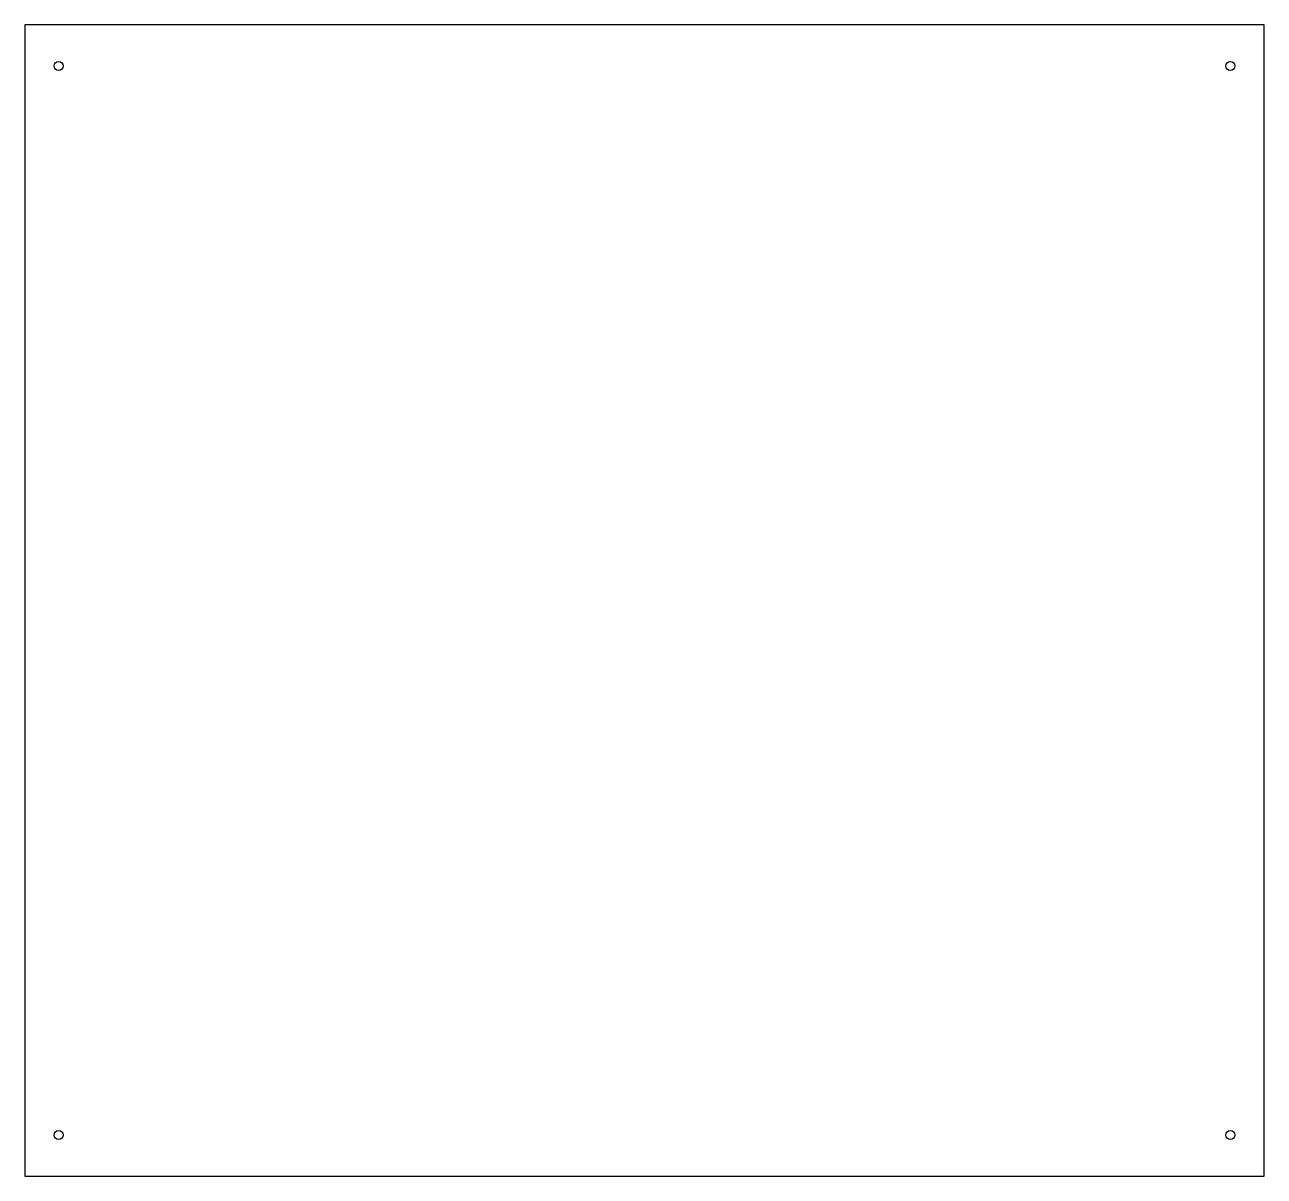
# Model space of a CAD drawing. Header units: millimetres. Extents: x 1 to 430, y 1 to 399.
import ezdxf

# ---------------------------------------------------------------- set-up
doc = ezdxf.new("R2010")
doc.units = ezdxf.units.MM

msp = doc.modelspace()

# ---------------------------------------------------------------- linework, layer by layer
at = {"color": 7, "linetype": 'Continuous', "lineweight": 25}
for p, q in [((0.75, 399.25), (0.75, 0.75)), ((429.75, 399.25), (0.75, 399.25)), ((429.75, 0.75), (429.75, 399.25)), ((0.75, 0.75), (429.75, 0.75))]:
    msp.add_line(p, q, dxfattribs=at)
for centre in [(12.5, 385), (418, 385), (12.5, 15), (418, 15)]:
    msp.add_circle(centre, 1.55, dxfattribs=at)

doc.saveas('drawing.dxf')
